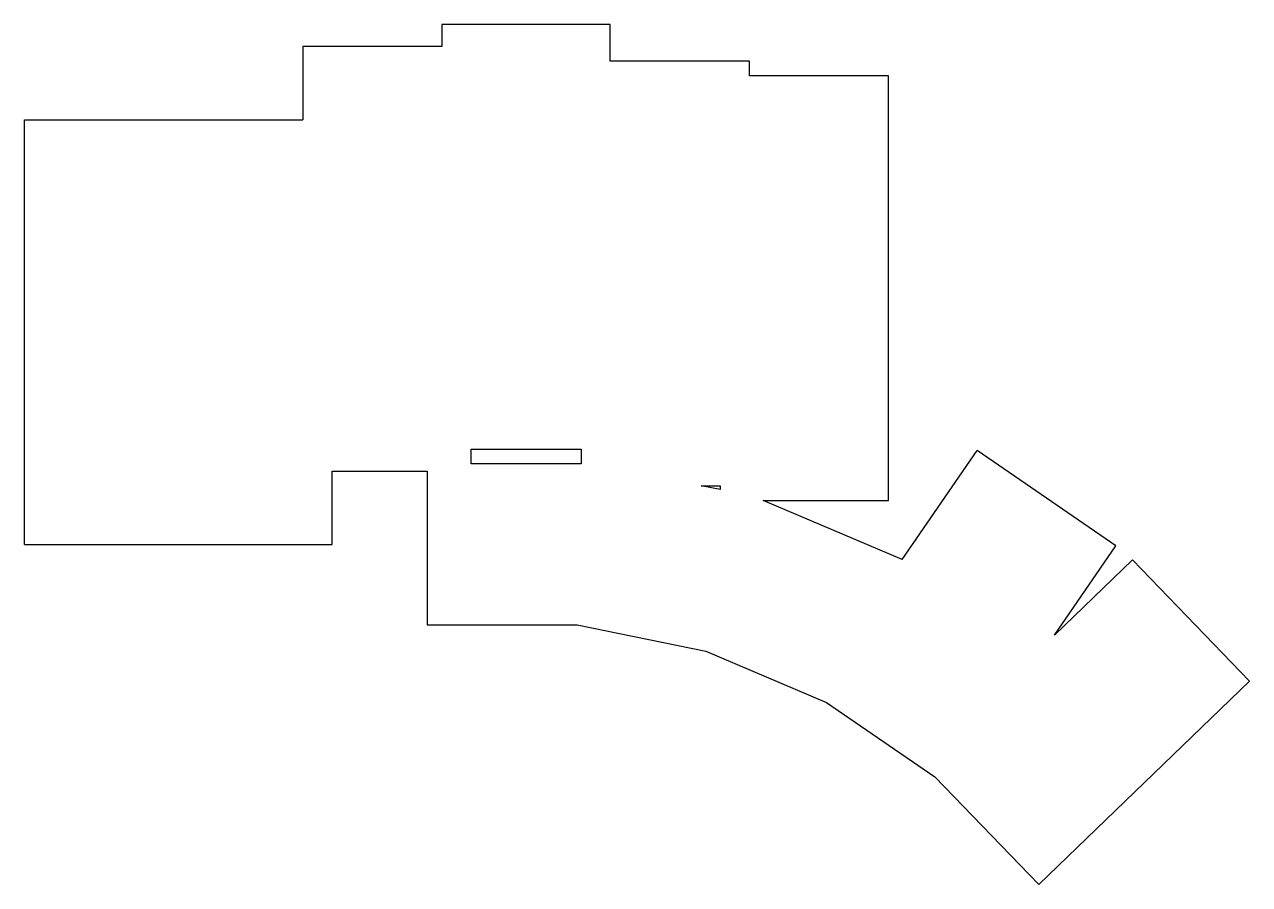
# Model space of a CAD drawing. Header units: millimetres. Extents: x 88 to 256, y -157 to -40.
import ezdxf

# ---------------------------------------------------------------- set-up
doc = ezdxf.new("R2010")
doc.units = ezdxf.units.MM

msp = doc.modelspace()

# ---------------------------------------------------------------- linework, layer by layer
for p, q in [((168.5, -40), (145.5, -40)), ((145.5, -40), (145.5, -43)), ((168.5, -45), (168.5, -40)), ((145.5, -43), (126.5, -43)), ((126.5, -43), (126.5, -53)), ((187.5, -45), (168.5, -45)), ((187.5, -47), (187.5, -45)), ((206.5, -47), (187.5, -47)), ((206.5, -105), (206.5, -47)), ((88.5, -111), (88.5, -53)), ((88.5, -53), (126.5, -53)), ((149.5, -100), (149.5, -98)), ((149.5, -98), (164.5, -98)), ((164.5, -98), (164.5, -100)), ((208.36, -113.06), (218.59, -98.17)), ((237.54, -111.2), (218.59, -98.17)), ((164.5, -100), (149.5, -100)), ((130.5, -111), (130.5, -101)), ((130.5, -101), (143.5, -101)), ((143.5, -101), (143.5, -122)), ((180.92, -103), (183.5, -103)), ((183.5, -103.52), (180.92, -103)), ((183.5, -103), (183.5, -103.52)), ((189.36, -105), (206.5, -105)), ((208.36, -113.06), (189.36, -105)), ((88.5, -111), (130.5, -111)), ((229.16, -123.39), (237.54, -111.2)), ((239.81, -113.12), (229.16, -123.39)), ((255.78, -129.66), (239.81, -113.12)), ((143.5, -122), (163.96, -122)), ((163.96, -122), (181.53, -125.57)), ((181.53, -125.57), (198.02, -132.58)), ((227.01, -157.45), (255.78, -129.66)), ((198.02, -132.58), (212.8, -142.73)), ((212.8, -142.73), (227.01, -157.45))]:
    msp.add_line(p, q)

doc.saveas('drawing.dxf')
